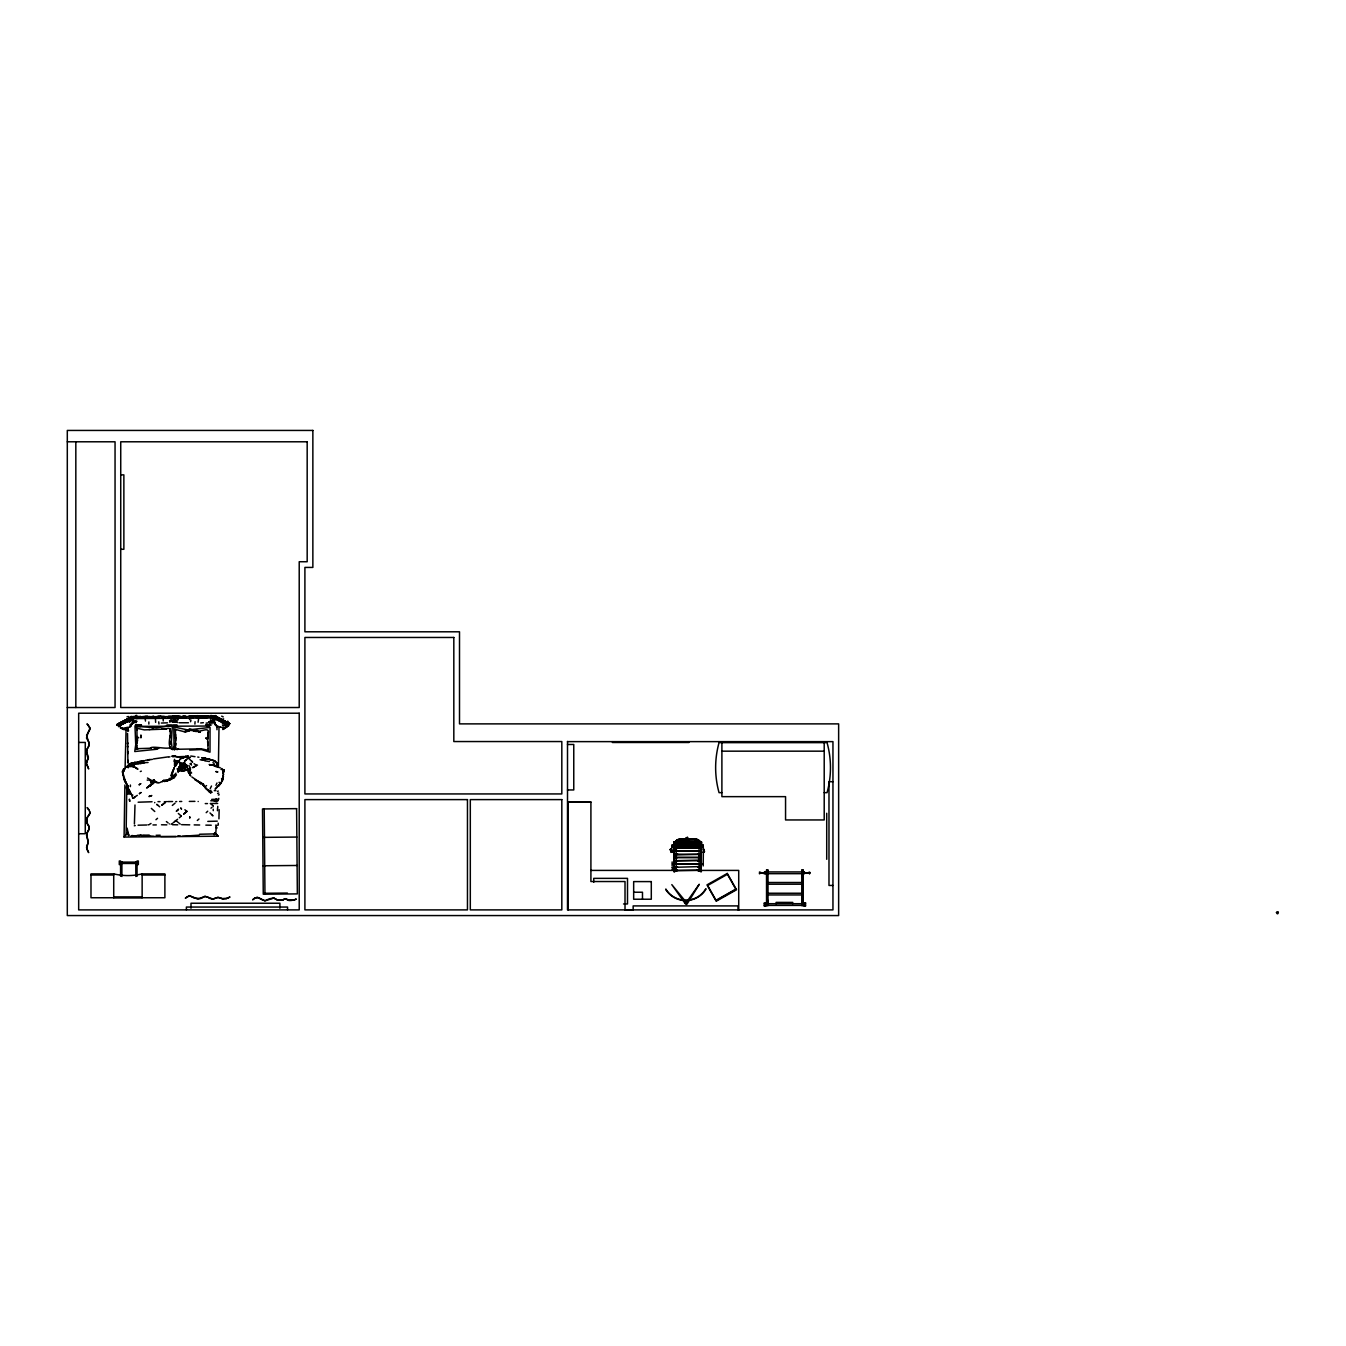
<?xml version="1.0" encoding="UTF-8"?>
<svg xmlns="http://www.w3.org/2000/svg" width="1346" height="1346" viewBox="0 0 1346 1346"><rect width="100%" height="100%" fill="white"/><g stroke="black" fill="none" stroke-linecap="round" stroke-linejoin="round"><path stroke-width="1.5" d="M676.415 863.93C665.16 863.863 682.674 863.846 674.262 863.88L703.369 863.796L697.699 863.88L701.384 864.014L701.064 867.295L697.699 867.177M701.03 843.067L674.195 843.05L674.211 844.026L700.946 844.413L701.148 843.37L700.946 844.464L697.699 844.8L701.131 844.026L701.047 847.744L701.098 843.067L701.115 846.298L698.944 846.718A10.936 10.852 -4.1 0 1 697.699 846.769L677.24 846.718A11.29 11.189 0.4 0 1 675.995 846.634L674.296 846.415L674.228 845.204L701.098 845.288L701.115 847.795L699.348 848.03A11.29 7.723 0.1 0 1 698.12 848.165L677.24 848.115A11.29 7.723 -0.1 0 1 675.995 848.081C673.74 847.963 672.664 841.233 672.058 847.509L703.285 847.526C701.872 838.137 700.627 853.229 701.115 849.376M672.058 845.557L673.976 845.338M674.094 845.843L674.195 847.105L671.839 847.139M674.396 846.449L677.644 846.718A10.936 10.852 4.1 0 1 676.415 846.701L674.245 846.331L674.211 843.101M701.148 866.555L674.245 867.312L676.819 867.312M701.115 865.327L701.064 857.503L674.245 857.486L701.131 857.452L701.064 850.756L701.115 852.186M701.182 846.617L701.232 841.788L701.131 871.653L701.098 843.673L676.92 844.194C673.303 842.226 673.034 847.189 676.415 846.011A10.936 9.977 -1.2 0 0 677.644 846.163L697.699 846.197M175.518 746.121L175.518 743.312M674.11 841.788L674.211 871.787L674.262 870.172L677.644 870.408A10.936 6.175 -0.6 0 1 676.399 870.525L674.296 870.223L674.245 871.485L674.11 842.461M676.079 870.929C673.471 871.804 673.101 865.73 676.012 867.346L674.211 867.346L675.995 867.194M675.995 867.447C673.303 869.079 673.05 862.096 675.995 864.082M674.195 862.651C673.05 858.412 677.206 862.18 676.415 860.733M701.115 862.063L701.064 860.717L674.211 860.834L674.245 857.553L676.819 857.52M674.211 858.226C673.37 849.864 678.182 855.686 676.415 854.289M674.195 852.842C674.245 856.493 673.252 847.156 677.644 850.908L697.699 850.908A10.936 1.211 0.5 0 1 698.843 850.857L701.098 850.79L698.12 850.857M674.228 852.186L674.195 850.655L676.012 850.807L674.245 850.79L674.211 847.526L701.384 847.509M674.195 859.455L674.228 860.7L701.115 860.06M698.524 857.469L701.115 856.779M174.475 760.254L174.475 759.329M674.228 846.499L674.245 843.992L674.279 845.49L701.148 844.581L700.946 846.415M701.148 869.028C701.131 873.251 701.047 864.401 701.115 868.49M701.115 852.842C699.853 855.787 696.05 853.499 701.047 854.323L674.396 854.172M176.158 765.706L176.562 763.99M674.228 865.327L674.279 864.082M701.148 862.651L701.199 863.812M170.252 746.895C170.286 750.26 153.494 745.734 150.55 747.838M674.228 862.063L674.279 860.683M674.228 868.49L674.245 867.312M701.115 846.247C694.149 848.367 705.573 843.521 699.348 846.634A11.29 11.189 -0.4 0 1 698.12 846.735L701.148 846.028L674.245 845.961L675.995 846.112A11.29 11.29 0 0 0 677.24 846.163L676.415 845.978A11.29 10.802 0.2 0 0 677.24 845.995L674.296 845.86L674.211 844.026L677.24 844.682M674.211 854.979L701.131 854.323L697.699 854.205M674.245 848.182L676.415 848.014A10.936 5.081 -0.5 0 0 677.644 848.064L674.262 847.761L701.131 847.627L701.115 848.771M89.105 828.396L88.937 826.915M701.098 847.677L698.12 847.963M166.568 728.943L165.356 729.145C175.821 724.266 166.248 742.05 170.387 747.484M674.211 844.699L674.329 846.348L677.24 846.567M199.561 834.251L216.134 833.847L218.086 836.203L124.084 837.061L126.103 834.655L126.793 786.939M223.688 774.287L223.672 774.505M675.995 844.127A11.29 11.256 0.8 0 0 677.24 844.228L674.396 843.892M698.944 845.389L697.699 845.423A10.936 10.852 4.1 0 0 698.944 845.406L701.115 844.968L698.12 846.011A11.29 10.802 -0.2 0 0 698.944 845.927C699.886 845.877 704.85 845.036 697.699 846.684A10.936 10.919 9.8 0 0 698.944 846.617L701.03 846.281L698.12 846.718M124.084 837.044L124.892 785.004M218.389 767.422L218.994 727.85M701.064 844.918L674.211 844.75L675.995 845.389A11.29 11.138 -0.3 0 0 677.24 845.49C674.733 842.848 670.628 849.259 676.415 846.011A10.936 10.903 -5.8 0 0 677.644 846.146A10.936 10.095 1.3 0 1 676.415 845.961M173.197 722.079L173.23 719.925M173.247 719.302L173.264 718.343M157.65 749.167L134.751 751.539L135.727 744.759L134.987 726.167L156.489 727.799L172.389 725.477L171.363 741.831L172.221 749.318L174.055 747.198L173.802 726.958L188.255 730.02L189.618 728.758L192.158 729.465L210.043 727.429L209.993 752.195L201.362 749.554L189.685 750.075M175.771 738.618L175.788 737.625M124.808 768.667L123.496 770.77L125.094 768.347L126.087 728.741L130.999 726.285M200.638 782.211L200.672 783.624L203.751 784.432M700.997 857.503L699.348 857.503L701.081 857.537M130.377 786.619L130.411 785.038M137.645 740.788L137.41 739.896M207.789 743.682L207.654 741.41L208.226 750.311L201.311 748.813L173.92 749.335M687.436 840.745L686.41 837.649L687.385 837.599M188.238 771.056L188.945 769.525L187.935 769.306M122.637 772.082L125.599 782.228M137.09 742.908L136.905 728.253L144.274 729.885L166.349 729.027M185.479 768.263L185.243 766.783L177.857 771.174M207.873 734.731C211.221 724.384 198.72 734.024 193.639 730.794M137.174 736.498L137.157 738.651M674.632 842.815L675.372 841.536M148.06 787.124L150.634 785.105L146.613 788.033L154.857 781.336M701.115 845.288L701.064 846.112M128.627 730.777L127.702 731.265L128.392 727.513M207.923 734.125L207.991 732.157M218.944 818.822L219.146 809.619M172.574 773.227L172.675 771.409M131.235 719.942L127.382 719.05M134.987 804.992L134.398 824.004M127.113 828.11L128.56 835.008L128.173 832.467M204.962 786.905L203.179 784.92M195.002 730.996L190.324 730.289L185.529 732.056L175.384 729.414L175.552 738.601M217.682 807.735L217.766 806.355M217.446 810.713L217.581 808.088M672.209 852.254C671.688 850.924 671.031 852.472 672.041 851.379M180.902 764.528C181.239 767.254 188.44 767.018 185.058 767.472M227.003 725.477L229.695 723.576M227.289 725.544L229.762 723.61M677.24 870.408L674.228 870.357L674.195 869.028M134.314 825.788L135.223 825.552M86.649 735.774L88.6 741.713M194.901 724.098L195.069 721.692M169.832 742.134L169.899 741.158L170.084 744.355M175.384 744.372L175.687 743.581M222.174 779.368L221.383 782.564L215.781 788.756M127.887 761.314L127.534 733.452M127.651 752.33L127.735 751.371L127.82 753.743L127.685 752.027M126.591 788.958L127.13 789.496M216.975 729.717L216.958 727.597M189.534 719.622L189.702 717.99M128.19 788.15L127.348 785.627M86.514 762.778L87.961 758.942M212.096 792.222L210.346 792.188L210.868 790.27M222.78 776.39L223.806 770.686M174.408 774.387L174.29 776.558M175.401 744.54L175.502 745.465L175.67 739.341M175.417 746.996L174.425 749.823L175.451 747.703M215.73 833.998L216.252 826.478L216.622 828.379M136.383 749.369L137.124 740.014M153.461 782.497L153.713 781.639L153.276 782.884M190.459 775.7L188.305 771.527L189.13 769.576M685.064 903.368C687.486 899.515 687.587 907.17 685.064 903.368L671.805 884.625L686.191 902.224M677.644 844.11L674.11 843.454M128.56 766.85L128.223 767.809M174.442 762.408L174.812 760.17M89.761 813.085L89.694 811.436M172.608 772.402L173.129 769.946M175.687 762.593L175.131 761.012L176.646 760.709M198.754 717.805L198.081 722.264M174.694 774.64L174.29 775.532M207.923 732.931L207.721 741.141M216.975 783.019L215.949 785.374M123.041 775.447L122.503 771.022M187.599 731.147L185.294 731.231M188.76 772.52L189.55 773.984M759.346 873.672L759.968 872.797M764.107 872.797L764.629 871.821L764.377 873.638M764.629 873.672C758.269 872.09 759.245 870.845 759.867 873.672M803.242 876.549C801.106 878.921 802.485 873.806 803.04 876.852M808.71 872.309C809.855 876.078 809.737 869.533 809.686 873.672M127.971 788.218L131.05 794.073L130.209 792.626C132.11 795.772 128.913 789.967 130.141 792.542M185.731 770.232L183.493 770.652L187.481 770.131M675.221 843.841L674.279 843.454L676.466 844.077M126.945 833.174L128.863 835.176M86.565 735.269L88.247 732.561M178.059 719.874L178.362 717.99M223.066 771.09L223.722 769.66M222.881 773.075L224.059 770.164L222.763 770.08M122.873 770.669L123.26 772.099M173.92 747.266L175.653 747.181L175.131 748.46M178.446 768.364C179.27 765.151 185.731 763.653 181.525 763.535M127.584 762.391L128.055 760.271M226.465 723.223L227.104 725.057L226.027 723.879M222.83 778.409L222.275 781.05L222.965 778.846M160.544 782.127L162.748 781.42M151.274 782.968L150.012 779.687M167.947 780.175L170.959 779.233M210.228 788.605L211.49 785.997M186.606 770.063C184.133 770.249 191.603 769.962 188.272 770.03L188.474 770.686M189.466 770.501L190.543 769.088L189.365 771.763M217.345 765.79L217.766 766.564L211.002 764.73L217.968 766.513M176.343 722.062L177.049 719.858M222.948 772.52L223.958 770.703L222.965 770.299M175.788 761.432L174.728 760.793M127.449 794.291L128.072 791.684M218.775 798.329L218.456 799.221M124.488 768.549L124.202 769.727M171.985 775.178L170.875 775.801L172.423 771.51M703.083 852.169C704.9 850.689 704.665 852.388 703.588 848.922M172.036 776.07L172.389 774.774M86.565 845.944C90.821 840.88 84.142 835.698 88.314 830.802M222.999 776.692L223.217 775.7M187.515 765.336L186.673 767.321M766.53 870.576L768.011 870.576L768.011 905.606L766.547 905.606L766.53 870.576L768.011 870.576M801.779 870.576L803.259 870.576L803.242 905.606L801.779 905.606L801.779 870.576L803.259 870.576M87.153 749.47L86.615 750.513M223.066 777.887L223.47 776.087M208.394 791.011L209.74 792.272L210.498 791.111M228.383 725.225L228.416 724.283L227.491 725.46M88.079 841.57L86.514 835.176M215.242 833.056L214.048 834.756L214.721 832.636L215.73 834.301M174.694 766.698L175.081 765.538M123.024 769.508L123.899 769.088M697.699 845.978L701.131 845.439L699.348 846.028A11.29 11.29 0 0 1 698.12 846.163L697.699 846.096A10.936 10.095 -1.3 0 0 698.927 845.961M86.716 834.671L87.053 833.595M132.968 798.245L133.877 798.077M697.699 846.146A10.936 10.903 5.8 0 0 698.944 846.079L700.946 845.742L697.699 846.096A10.936 9.977 1.2 0 0 698.944 846.112L701.115 845.978M701.131 850.857L674.195 850.857L677.24 850.857A11.29 1.481 -0.1 0 1 675.928 850.958L674.396 850.857M687.15 840.728C690.296 839.685 684.946 838.945 688.243 840.543M169.646 731.551L169.966 730.34M180.448 764.41L181.929 766.009L179.624 766.429M189.971 767.136L189.685 768.145L189.046 765.538M179.842 766.917L178.665 767.977L178.951 766.917M765.487 872.04L765.605 873.672L803.427 873.672L803.68 872.797L803.427 871.922L765.605 871.922L765.605 873.672M803.427 871.922L803.427 873.672M136.484 748.813L136.956 747.198M673.942 869.095L673.942 867.8M674.514 867.968C666.943 865.528 680.134 871.384 672.277 867.733M128.106 834.234L128.005 832.686M178.345 772.032L178.059 772.453M185.277 767.994L186.337 766.48M173.281 770.568L174.324 767.59M87.911 758.421L86.851 753.609M88.129 842.091L86.8 848.03M126.457 788.033L126.524 786.501L126.642 787.477M122.2 721.708L116.833 724.602M175.384 738.13L175.367 737.86M215.242 717.569L215.562 716.61L217.228 717.048L215.31 715.517M222.914 727.395L222.763 727.984M151.223 748.208L136.653 748.696M174.862 765.605L174.391 765.487M222.696 771.157L223.958 770.047M174.257 776.036L171.363 777.618M674.396 847.761L677.644 848.03M175.064 765.874L175.3 763.67M87.053 749.924C84.832 753.289 90.754 756.587 87.322 759.851M176.494 764.747L177.302 762.526M190.594 721.725L190.913 719.959M172.995 771.022L174.29 767.439M686.443 837.952L687.251 837.481L687.671 840.459M86.935 749.47L88.55 746.66M86.935 833.14L88.853 829.859M174.492 775.363L171.464 777.988M120.265 725.763L119.138 726.588M164.363 781.488L163.203 781.151C163.236 779.452 164.027 783.322 169.747 779.704M222.982 778.005L221.686 780.613M176.932 762.829L177.689 761.769M175.434 774.354L175.939 773.142M88.819 829.388L89.172 826.915L86.901 823.23M89.24 828.917L88.331 830.331M223.217 719.74L223.604 718.798M87.423 760.322L86.447 763.317L88.668 768.953L86.497 763.889M141.566 763.418L139.833 763.519L144.594 762.745M180.347 765.924L182.501 763.939M170.151 729.196L170.252 728.472M88.617 746.189L89.088 743.715M175.131 762.677L175.754 761.466M153.141 781.79L152.132 783.658M89.846 813.64L87.187 817.527M174.795 748.628L175.619 747.636L174.391 749.285M768.011 900.407L767.91 903.486M801.88 903.486L801.93 896.369L803.091 896.369M153.68 782.228L155.413 781.908M173.836 777.887L175.064 776.036M174.307 777.113L174.879 775.919M674.211 842.579L701.148 842.192M154.824 781.622L154.184 782.396M187.06 767.758L187.75 768.818M178.564 771.039L179.54 770.518L178.782 771.022M180.448 767.27L180.886 766.396M186.404 767.203L186.051 765.622M703.504 852.388L704.025 850.42M88.028 732.561L88.819 731.635M87.103 817.998L86.716 821.733M88.516 815.726L86.649 818.452L86.901 822.776M222.326 723.896L222.83 722.937M186.051 766.379L183.965 765.083M804.151 871.956L804.403 873.773L804.403 871.821L803.899 872.78L809.215 872.797M803.966 873.302L809.283 873.234M809.417 873.638L809.619 872.309M132.194 721.725L133.17 719.908M182.282 764.04L183.796 762.61M134.146 722.836L134.869 721.523M180.97 763.232L181.861 762.896M186.219 767.001L184.402 767.927L186.825 766.749M221.114 769.525L221.72 768.431M132.362 722.482L133.591 720.295M116.9 725.107L119.121 723.223L119.525 724.771M687.907 839.483L687.436 839.483M154.033 782.262L152.838 783.776M87.137 748.948L89.24 745.247L88.853 742.723M117.624 725.444L117.388 724.552M227.945 725.41L227.642 725.629M136.434 749.066L136.956 748.208M190.308 769.289L189.685 770.164M701.131 871.098L700.627 842.041A6.78 6.713 0 0 0 694.687 838.945L680.655 839.029A6.78 6.713 0 0 0 674.851 842.091L675.002 842.074M188.692 769.895L188.524 770.349M188.709 773.311L189.988 773.26M124.37 769.407C122.688 768.213 125.363 769.424 123.546 770.434L123.731 769.862M128.392 765.285L130.007 763.636L138.032 761.769M172.826 749.672L171.817 749.184M687.301 903.637L699.247 884.272L686.477 902.257M87.944 733.015L86.497 738.062L88.853 742.184M181.222 766.446L182.063 765.504M151.997 783.473L152.586 782.564M184.267 770.619L178.109 770.989M217.194 727.092L211.928 720.447M139.833 763.519L131.521 764.057L127.214 766.194M792.777 903.671L792.727 902.409L776.104 902.392L776.104 903.704M129.939 726.89L133.54 722.163M123.226 770.703L123.092 771.679M190.88 771.931L189.752 773.563L191.637 772.957M88.281 732.056L89.997 729.414L89.391 727.227M150.702 784.23L149.776 786.114L150.903 785.441M154.622 802.721L154.79 802.485M181.676 765.117L180.145 765.033M221.417 782.699L218.574 786.266M88.584 815.306L89.997 813.085L89.391 810.898M150.062 716.509L148.851 716.695M163.32 781.017L163.69 780.041M127.046 787.511L126.457 788.823M209.253 790.876L210.413 791.482M122.553 723.172L121.998 723.879L123.075 723.122M132.177 723.997L133.119 722.785M175.131 761.012L176.864 760.911M152.569 784.129L152.889 782.985M132.211 766.278L136.669 768.095M183.477 770.854L181.946 769.828M176.444 774.859L175.014 776.608M218.641 799.188L217.497 799.894M803.057 902.14L801.98 902.14M201.95 783.237L204.676 786.72L203.818 786.266M155.026 781.69L153.208 781.37M88.903 731.215L89.829 728.321M130.764 724.754L132.446 722.802M184.806 761.23L186.101 760.103M126.103 834.655L127.92 832.619M228.669 725.696L222.83 729.549M698.12 844.682L701.131 843.471M698.524 844.665L701.098 844.228L699.348 844.127A11.29 11.256 -0.8 0 1 698.12 844.228L699.348 844.093M698.524 844.11L701.081 843.757M154.016 782.665L152.973 783.355M179.304 770.265L178.261 770.888M151.661 784.365L150.079 785.862M190.223 730.205L189.298 730.928M185.782 764.764L186.404 765.773M227.44 898.27L229.981 896.991L227.743 897.967M169.024 778.56L170.538 778.425M184.924 767.153L185.546 765.403M157.835 716.745L161.032 716.139L159.08 716.409M183.056 767.388L183.998 766.463M152.67 716.795L153.915 716.459M210.498 721.086L212.146 723.727M212.937 718.73L214.048 717.67M183.393 766.295L178.614 770.265M206.19 812.681L207.721 811.201M211.019 808.172L211.877 807.364M674.211 844.06L676.819 844.665M126.793 767.018L127.702 766.547M252.661 899.885L253.872 898.657M155.968 819.697L157.532 818.318M174.492 777.248L172.204 778.678M136.804 715.382L135.828 715.483M138.773 763.3L137.746 763.586L138.958 763.317M174.728 821.598L177.605 819.243M699.281 870.929L701.131 870.071L696.925 870.155M128.375 764.797L131.151 763.333M197.307 820.488L198.972 819.007M185.327 898.135L186.101 897.496M172.12 720.648L169.764 721.422M179.304 817.796L181.34 816.08M127.365 766.194L126.07 767.27L130.764 764.377M172.322 805.43L175.081 803.125M137.309 795.368L132.665 798.329M222.931 770.753L224.059 770.164M228.164 724.602L229.106 723.98M184.469 761.012L187.144 758.925M175.771 762.139L176.663 761.415M182.484 767.893L183.763 766.597L181.273 768.667M676.617 870.492L674.245 870.004L676.819 870.408M670.072 849.477L671.284 852.371M686.09 837.851L687.47 840.577M688.546 840.274L687.587 837.296M156.674 782.665L153.982 781.69L155.009 782.194M179.893 759.548L182.652 757.63M180.65 769.794L182.265 768.499M173.079 822.827L175.922 820.555L177.975 822.305M129.771 725.124L130.932 724.215M182.77 766.833L182.164 765.672L183.813 766.227M700.576 871.619L701.098 870.408M185.681 898.034L189.349 895.612L194.06 897.933M253.014 899.565L254.276 898.405M134.078 797.707L134.97 797.017M182.703 764.242L185.176 763.148L180.953 764.865M179.102 770.198L180.095 769.458M174.257 777.281L171.682 778.863M130.377 717.115L128.375 718.293M136.787 749.234L138.251 748.679M270.058 898.59L264.691 900.811L260.922 898.943M153.781 781.319L155.648 782.043M227.07 726.352L225.876 726.352M126.877 720.127L127.904 719.42L127.062 719.588M229.342 723.812L229.173 722.92M671.738 851.109L670.813 851.244M127.567 720.934L128.661 720.177M255.168 897.849L254.276 898.64M254.747 898.371L257.254 897.126L259.997 898.606M131.302 716.291L129.805 717.67L130.983 717.368L130.713 718.36M205.568 786.283L206.561 785.593M185.815 757.142L187.632 756.132M129.132 722.23L130.411 721.338M188.726 730.003L187.683 730.491M223.402 729.128L228.719 725.595M182.063 769.289L182.938 768.701L181.895 769.138M129.031 766.497L131.336 765.992M174.845 765.403L175.72 765.487M214.132 718.276L215.158 720.127M126.171 721.675L123.647 722.735L124.892 722.348M128.61 764.41L129.452 763.872M200.991 898.438L205.231 896.335L207.688 897.328M186.556 897.361L189.349 895.83L192.242 896.773M178.227 771.292L179.136 770.72M674.699 843.067L674.767 841.973M137.309 717.166L140.354 716.324M156.557 782.363L155.127 781.454L156.977 782.009M214.367 716.055L212.718 715.685L216.47 716.543M184.638 757.31L186.034 756.452M164.801 780.091L167.207 779.872M121.695 724.35L118.936 726.773M282.929 899.952L284.292 898.993M208.765 722.011L211.086 720.783M193.117 767.607L194.127 767.001M129.99 720.06L118.448 726.184L127.836 721.153M171.851 718.007L167.527 717.94L169.478 717.569M184.066 757.041L188.39 755.846M171.093 824.173L172.12 823.584M255.572 897.799L259.206 897.984M205.164 717.687L195.675 717.317L196.449 716.88M149.642 824.24L151.004 823.466M170.067 779.401L168.536 780.259L170.892 779.519M716.022 900.306L735.825 889.134M118.246 723.896L117.321 724.4L121.409 722.247M174.257 749.503L175.367 748.898M172.658 756.368L177.066 756.603M172.254 777.954L173.684 777.164M130.411 719.723L132.48 718.579L212.87 717.973M130.158 719.807L126.474 721.793M129.468 718.041L122.957 721.506M130.747 717.334L133.288 716.61L126.373 719.639M220.996 782.783L215.024 789.025M125.649 719.959L127.668 718.848M130.125 717.569L126.07 719.774M120.955 724.754L123.193 723.542M118.751 723.727L119.794 723.155M216.454 897.715L213.072 899.111M216.016 898.169L217.968 897.126L219.97 897.917M283.35 899.7L285.285 898.657L288.683 899.986M116.799 724.686L118.953 723.542M119.912 723.105L126.675 719.521M119.323 725.696L133.776 718.697M123.479 721.069L124.522 720.514M120.719 722.247L122.015 721.994M129.536 717.855L131.05 717.065M210.481 719.218L212.247 718.293M179.775 770.4L178.698 770.905L182.265 767.388L179.287 769.996M118.532 726.049L120.282 725.258M123.731 769.66L124.202 770.871M216.975 897.698L219.448 897.748M144.241 718.226L146.394 717.637L141.364 718.259L147.084 718.057L145.233 718.31L145.469 721.069M138.554 835.496L140.96 835.193M122.553 721.607L124.387 720.682M174.189 755.947L172.86 756.839M229.695 723.727L223.47 720.362M195.321 765.521L196.381 765.874L192.394 767.557M211.574 764.898L213.24 765.033L211.793 764.814M179.472 760.339L178.008 761.028M200.588 898.539L194.463 897.967M215.596 898.186L212.533 899.145M282.929 899.717L277.831 900.037M131.084 763.569L135.172 762.391L134.247 762.694M217.429 791.431L218.304 791.027M187.245 769.962L188.625 769.222M700.122 871.417L701.047 870.963M207.368 738.298L207.873 735.555M154.167 780.007L153.293 780.293M172.305 778.24L173.971 777.601M226.885 898.27L222.326 898.59M226.347 898.741L227.44 898.034M164.279 716.392L161.655 716.375M133.119 766.749L132.396 766.093L134.045 766.597M124.741 720.245L122.89 721.237L124.842 721.893M181.828 765.201L182.433 766.547M119.676 725.124L118.734 725.544L119.558 725.864M270.546 898.556L273.087 898.085M169.445 718.007L170.706 717.452M169.714 722.011L171.396 721.288M182.147 764.225L184.772 763.3M293.68 900.037L289.171 899.969M154.302 780.057L152.805 780.377M294.202 900.02C301.201 896.537 289.154 903.536 286.261 898.876M204.878 760.81L209.387 761.516M215.276 834.436L213.846 834.217M138.402 763.317L134.062 763.922M158.222 782.699L157.381 782.834M179.405 770.434L181.996 768.028L178.85 770.467M170.336 726.251L136.636 726.352M210.599 792.104L211.541 792.071M133.069 766.412L130.074 766.614M157.314 718.108L159.232 717.956L155.429 718.158L155.631 722.331M167.627 780.344L164.633 781.437L168.788 780.057M199.124 716.055L196.886 715.685L213.274 716.324L210.935 715.382M162.227 781.555L163.017 781.202M140.321 771.527L141.33 771.14M688.109 838.76L686.797 839.854M671.25 849.107L670.426 849.578L671.368 849.444M671.334 852.085L672.31 852.035L671.217 848.99M703.47 852.203L704.547 851.698M699.684 871.182L701.047 870.694M124.32 728.354L127.416 727.261M180.919 765.033L183.409 764.528M701.03 860.733L697.699 860.767L701.081 860.801M132.177 718.394L136.148 717.755M217.598 793.467L218.792 793.046M131.033 716.829L136.165 716.308L133.355 716.93M189.87 717.704L192.461 717.25M218.372 795.032L219.213 794.746M673.925 868.978L672.024 869.213M125.313 729.717L126.877 729.212M282.424 899.969L278.858 900.339M213.005 765.151L215.41 765.453M151.391 716.795L153.276 716.207M194.733 730.811L196.735 730.609M200.689 722.937L203.381 722.684M211.305 765.134L209.168 764.511M129.687 719.874L132.48 719.151M204.743 896.352L197.879 899.263L192.663 896.857M132.749 763.905L130.596 764.292M184.856 756.452L185.698 756.2M187.531 756.536L187.262 757.192M156.59 716.695L158.441 716.156M215.663 717.721L214.401 717.553M225.876 898.724L223.806 898.909M228.433 722.28L227.726 721.086M187.481 758.589L188.844 758.404L192.175 761.87M206.897 725.915L209.606 725.864L209.707 723.105L209.774 725.528L208.596 726.032L171.48 726.217M154.84 782.346L154.184 781.622L155.127 781.841M136.266 718.31L138.184 718.293L134.97 718.158M185.412 770.282L183.645 770.4M674.279 850.706L674.195 849.376M214.351 717.115L210.312 717.485M131.858 765.857L132.951 765.588M171.632 756.233L173.398 755.947M218.389 719.168L216.605 718.915L219.297 718.141L217.379 717.704M166.13 780.865L167.661 780.663M701.115 870.105L698.439 870.643M197.879 731.231L197.576 731.433M178.564 761.903L179.338 762.946M126.995 716.812L128.408 716.493M124.589 728.388L127.937 727.631M148.868 729.448L149.978 729.515M217.261 821.161L207.806 821.397M184.116 731.534L187.044 731.164M175.3 747.366L173.802 747.232M215.983 801.728L216.824 801.543M147.942 759.884L149.978 759.464M145.418 760.339L149.036 759.699M163.051 718.057L164.969 717.973L161.772 717.94M701.468 842.781L673.808 842.495L701.552 842.478M185.866 766.833L184.385 766.412M284.763 898.977L285.773 898.993M144.106 760.625L138.487 761.752M168.721 757.058L169.916 756.839M120.568 863.459L137.174 863.459M120.568 862.113L137.174 862.113M701.047 843.757L698.894 844.127L698.944 843.134M167.577 780.444L169.058 780.192M138.705 717.839L139.967 717.637M139.58 835.412L141.195 835.176M174.66 764.444L175.468 764.78L175.636 763.232M699.331 844.615L700.946 844.379M698.12 867.413C707.172 867.295 694.115 867.362 698.944 867.228M144.207 760.911L141.448 761.281M699.348 845.961L698.12 846.079L700.946 845.742M138.453 716.459L134.684 716.795M153.41 758.959L167.93 756.906M673.168 869.264L674.514 868.927M216.857 798.817L215.562 799.002L216.639 799.507M168.469 716.223L180.078 716.106M214.317 801.207L216.454 800.887M184.352 756.688L186.943 757.192L178.513 756.755L183.83 756.519M185.26 731.433L186.438 731.265M187.346 756.873L190.425 757.495M195.557 730.609L197.694 730.457M149.591 759.716L152.283 759.396M206.106 723.122L207.974 722.903M201.564 783.204L197.172 781.117M165.608 801.678L166.668 801.627M699.348 846.634L698.12 846.567M217.682 803.427L210.262 803.545M216.538 799.844L214.25 799.894M188.457 722.752L179.186 722.752M137.09 835.378L138.251 835.243M151.576 718.041L153.478 718.074L149.019 718.057M171.312 748.628L170.202 748.494M139.664 761.449L140.522 761.365M211.036 792.777L208.697 791.229M210.784 800.769L213.896 800.752M191.098 717.99L193.05 717.805L191.132 717.687M167.51 722.802L161.352 723.038M700.946 847.778L698.944 847.93A10.936 5.081 0.5 0 1 697.699 848.064M198.972 835.159L182.248 836.287M676.617 870.626L701.115 870.172L698.877 870.492A10.936 6.175 0.6 0 1 697.699 870.559L699.348 870.374M173.903 718.209L170.706 718.663L171.346 720.463M173.903 717.973L175.804 717.805M152.098 728.943L153.158 728.977M145.284 762.543L148.06 762.509M165.911 781.185L165.524 781.303M674.279 857.419L674.195 856.174M674.279 867.211L674.195 865.932M206.527 717.149L205.299 717.25L207.082 717.67M176.696 801.577L175.737 801.644M130.932 835.916L136.249 835.731M205.534 716.274L208.092 716.257M142.726 762.896L141.179 762.98M143.568 762.694L144.964 762.593M699.348 870.408L701.115 870.239L698.944 870.441M135.795 763.67L131.521 764.057M181.424 771.107L182.888 771.006M125.077 721.288L126.087 721.22M195.675 717.317L197.61 717.199M138.133 802.216L152.064 801.745M214.519 799.339L211.675 799.389M214.637 800.735L218.338 800.651M701.047 857.587L701.115 858.832M121.09 727.883L123.058 727.765M703.436 847.088L700.997 847.139M672.058 847.509L672.142 844.834M178.362 717.805L179.641 717.738M265.212 900.777L273.591 898.169M207.856 716.812L209.219 716.762M212.533 898.926L208.159 897.345M177.453 726.251L171.497 726.066M184.032 765.403L185.058 765.369M159.77 782.733L158.222 782.649M698.927 846.617L676.415 846.651L674.346 846.23L674.396 845.17M133.288 716.695L131.891 716.745L215.898 716.459M128.106 729.515L123.344 729.532M121.678 728.371L120.467 728.27M173.567 756.216L175.67 756.435L174.677 756.301M218.304 825.115L218.187 823.146M214.283 790.657L215.848 790.607M698.524 844.716L697.699 844.733A10.936 10.751 2.6 0 0 698.944 844.733M698.12 845.423L701.047 844.968L698.12 845.473A11.29 11.138 0.3 0 0 699.348 845.389M205.13 760.44L202.27 760.086M146.714 824.997L138.049 825.199M179.59 801.509L181.744 801.459M205.618 724.72L209.69 724.619M156.052 835.311L160.191 835.21M129.115 794.342L127.786 792.373M148.06 824.795L149.053 824.778M175.922 836.556L160.813 836.522M189.298 801.408L194.918 801.358M133.624 835.799L131.723 835.614L134.213 835.799M212.87 717.855L228.298 725.376M216.874 719.487L215.108 719.067M188.137 772.167L189.096 772.15M146.243 716.711L147.522 716.695M208.882 721.725L212.971 721.675M167.695 801.577L172.557 801.526M205.265 803.596L207.486 803.579M152.973 824.947L156.304 824.913M676.415 867.194L677.644 867.177M675.995 854.138L677.644 854.121M137.258 725.09L141.263 725.057M137.242 725.73L141.246 725.696M167.257 725.46L171.245 725.427M173.247 725.41L177.251 725.376M207.267 725.107L211.255 725.073M166.854 824.862L161.486 824.778M262.756 837.363L296.86 837.061M263.008 865.781L297.113 865.478M264.943 893.273L287.421 893.071M145.536 716.139L147.774 716.122M172.658 716.291L175.889 716.375M172.221 722.146L176.292 722.129M697.699 850.908L698.944 850.807M703.184 847.122L703.201 846.18M157.987 801.644L160.023 801.644M67.3 441.791L115.049 441.791L115.049 707.525L67.3 707.525M120.736 474.869L123.866 474.869L123.866 549.286L120.736 549.286M567.507 741.629L832.955 741.629L832.955 909.896L567.507 909.896L567.507 741.444M78.674 742.437L85.269 742.437L85.269 833.729L78.674 833.729M567.507 744.473L573.766 744.473L573.766 789.951L567.507 789.951M721.893 751.169L824.206 751.169M832.955 781.706L828.985 781.706L828.985 885.449L832.955 885.449M721.893 792.659L719.05 792.659A93.412 93.412 0 0 1 719.05 742.639L827.05 742.639A93.412 93.412 0 0 1 827.05 792.659L824.206 792.659M568.197 802.199L590.928 802.199M87.204 807.583L87.86 808.323M189.736 824.846L181.609 824.661M694.687 839.382L680.655 839.382A6.326 6.259 0 0 0 675.658 841.755M680.655 839.938L694.687 839.702A6.04 5.973 0 0 1 699.466 841.957M673.892 843.454L701.468 843.454L701.552 841.873L673.892 841.788L673.808 843.37M672.26 845.103L673.976 845.103M701.384 845.103L703.083 845.103M701.384 845.338L703.083 845.338M672.26 845.776L673.976 845.574M701.384 845.776L703.083 845.574M120.618 861.777L121.897 861.777L121.897 876.498M137.056 861.777L135.778 861.777L135.845 876.498M121.897 862.82L135.845 862.82M697.699 864.098L676.415 864.082M120.568 864.569L119.289 864.569L119.289 860.986L120.568 860.986L120.618 876.296M137.056 864.569L138.335 864.569L138.335 860.986L137.056 860.986L137.056 876.296M766.497 869.836L768.044 869.836M801.745 869.836L803.293 869.836M590.928 870.408L738.718 870.408L738.718 910.199M673.808 871.283L674.767 871.619M759.75 873.234L765.066 873.302M113.72 873.874L90.99 873.874L90.99 897.748L164.885 897.748L164.885 873.874L142.138 873.874A60.065 60.065 0 0 1 113.72 873.874L113.72 897.748M90.99 875.018L113.72 875.018M142.138 875.018L164.885 875.018M801.745 875.573L803.293 875.573M768.6 882.505L803.209 882.505M768.6 884.204L803.209 884.204M633.663 892.23L642.479 892.23L642.479 899.229M768.6 893.239L803.209 893.239M768.6 894.939L803.209 894.939M113.72 897.176L142.138 897.176M801.93 897.361L803.091 897.361M113.72 897.462L142.138 897.462M801.93 898.354L803.091 898.354M801.863 902.005L803.158 902.005M801.93 903.149L803.091 903.149M766.547 903.503L768.011 903.503M801.779 903.503L803.057 903.469M764.309 903.704L805.48 903.704M623.535 903.957L627.505 903.957L627.505 878.366L593.737 878.366L593.737 882.303M764.309 905.404L805.48 905.404M625.032 910.199L633.293 910.199M135.273 725.225L141.532 725.225M166.568 725.242L176.999 725.258M199.662 824.997L194.177 824.896M211.255 825.216L205.854 825.132M675.995 845.372L674.245 844.935L677.644 845.423A10.936 10.852 -4.1 0 1 676.415 845.406M677.644 845.978L674.211 845.507L677.644 846.684A10.936 10.919 -9.8 0 1 676.415 846.617M701.098 871.468L701.232 870.626L701.417 871.569M177.739 824.829L172.456 824.711M697.699 863.947L699.348 863.947M677.24 846.028L674.262 845.725L676.415 846.129M699.348 867.194L701.098 867.312M211.272 717.906L214.149 717.923M674.413 850.807L676.012 850.823M697.699 854.121L699.348 854.138M173.886 761.028L179.405 761.096M677.24 848.03L675.995 847.913M205.231 896.554L206.746 896.84M142.087 835.429L149.557 835.412L141.566 835.597M177.201 716.409L178.429 716.425L176.528 716.005M122.368 728.859L124.555 728.893M221.367 768.919L222.645 769.306M676.012 844.043L676.92 844.161M197.004 748.696L198.283 748.78M217.127 825.334L215.579 825.182M199.696 748.864L200.672 748.881M674.396 857.587L675.995 857.621A11.29 1.497 -0.1 0 0 677.223 857.705M142.356 716.863L141.128 716.829L144.897 716.409M220.172 782.598L218.994 782.379M676.819 844.716L677.644 844.733A10.936 10.751 -2.6 0 1 676.399 844.733M202.691 717.267L200.117 717.216L202.943 717.704M182.989 715.937L185.563 716.038M676.819 845.355C674.363 843.706 672.798 846.836 675.995 846.567L674.312 846.264L676.012 846.533M200.251 748.797L201.177 748.847M674.396 867.312L675.995 867.396M195.523 730.777L196.449 730.811M140.034 761.685L140.691 761.903M207.839 758.875L201.597 757.748L209.034 759.279M264.691 900.575L261.797 899.498M182.215 717.738L186.034 717.721L184.823 717.435M164.549 801.661L165.171 802.553L161.739 805.261L165.171 802.553L164.363 801.896M154.235 836.27L143.13 835.58M178.278 757.007L179.472 757.091M222.292 769.946L223.268 770.282M180.515 836.152L177.941 835.816M206.914 715.904L204.962 715.752L206.762 716.173M214.855 718.545L214.418 718.73M168.149 726.234L170.101 726.285M209.639 765.033L210.43 764.663M674.296 870.374L676.449 870.61M205.652 758.471L204.592 758.353L206.14 758.639M174.257 763.99L175.148 764.091M208.546 759.161L213.694 760.305L217.295 763.636M200.1 759.733L201.294 759.884M194.632 715.836L196.55 716.072M676.012 844.615L674.312 844.295M222.713 721.557L219.331 719.706M191.166 730.121L192.798 730.323M208.445 758.993L215.259 761.365L214.098 760.709M202.825 716.543L204.121 716.711M195.002 756.671L190.779 756.015M215.915 771.645L217.884 771.931L215.999 771.494M150.012 780.411L150.87 780.545M175.771 719.824L174.559 719.639L176.494 721.321M197.744 757.058L198.939 757.243M204.491 760.254L202.169 759.834M674.413 845.036L676.012 845.288L674.413 845.776M191.384 716.122L189.13 715.752L190.055 716.459M147.168 780.057L148.245 780.243M223.857 722.062L226.33 722.365M153.982 717.267L155.345 717.502M181.458 757.865L179.523 757.327M134.802 767.069L138.032 769.088M133.776 717.704L136.922 718.495M177.891 756.755L176.477 756.654M186 764.511L182.837 764.006M183.006 757.361L183.948 757.546M220.66 727.16L222.645 727.547M174.341 755.998L175.451 756.216M213.391 765.033L214.502 765.251M215.865 827.353L216.756 827.908M223.318 899.094L220.408 897.917M183.695 758.067L181.71 757.091M209.993 759.565L212.651 760.271M222.527 725.427L224.395 725.831M278.286 900.356L274.062 898.135M210.498 898.505L212.029 898.943M212.718 715.685L214.637 716.106M218.002 726.487L220.29 727.025M189.937 763.771L190.93 764.023M161.688 717.182L163.068 717.553M223.587 724.939L225.405 725.444M197.408 780.478L198.922 782.379L197.744 780.882M195.91 764.696L197.509 765.151M673.488 867.665L674.481 868.086M194.093 763.737L194.968 764.242M214.536 766.11L217.026 767.001M134.129 765.672L132.85 765.268L134.23 766.093M182.82 757.024L183.763 757.327M174.425 719.975L175.754 720.43M194.783 778.947L191.822 776.928M675.658 871.182L673.892 870.626L673.808 871.569M177.1 756.755L182.703 758.37M273.591 897.95L277.293 900.053M130.024 792.491L128.997 791.801M226.481 721.893L227.962 722.516M221.838 898.674L219.97 897.698M137.629 739.038L137.326 738.096M169.344 823.954L169.377 823.887M177.672 722.55L174.458 720.918M151.947 780.529L152.805 780.899M136.4 726.285L140.506 726.604M194.985 779.889L196.886 780.764M215.192 718.428L216.689 719.151M209.774 764.562L210.699 765.151M180.364 763.687L181.289 764.124M221.669 716.156L223.234 716.896M674.296 870.963L675.221 871.417M227.087 724.602L224.092 723.038L227.373 724.737M214.771 761.247L216.773 762.677M217.228 717.132L222.544 719.891L221.232 719.336M214.855 718.226L216.353 718.983M217.429 717.317L222.914 719.891L221.989 719.403M225.472 723.879L228.08 725.208L226.01 724.182M218.809 718.057L224.143 720.783M135.963 720.884L137.006 721.406M138.722 737.726L137.41 736.985M217.093 717.132L218.136 717.654M210.615 792.626L209.74 792.272L210.75 792.727M131.336 794.359L132.85 795.133M223.924 722.937L217.127 719.454M225.051 721.321L226.431 722.028M260.417 898.674L261.376 899.465M218.624 717.872L220.391 718.781M221.114 719.302L222.376 719.959M224.698 721.002L225.556 721.439M219.953 718.697L214.788 715.971L217.985 717.536M226.027 721.675L228.517 723.105M174.021 721.338L175.115 721.893M228.332 725.292L216.067 718.983M218.17 717.738L219.499 718.428M219.213 720.48L220.121 720.951M217.985 719.992L224.042 723.155M208.075 790.001L206.359 788.79M207.907 749.772L207.957 749.133M151.375 780.495L152.401 781.084M155.177 781.286L156.119 782.043M135.996 721.456L134.852 720.817L135.727 721.877M219.162 767.59L220.222 767.657M187.75 769.71L189.046 770.467M215.192 724.754L217.968 726.386M209.976 898.522L207.217 896.823M147.505 778.022L149.793 779.384M128.425 721.086L129.3 721.607M136.148 726.167L135.795 724.434L135.778 726.117M700.576 841.973L700.711 842.815M209.387 790.607L208.159 789.698M212.954 762.66L214.199 763.468M136.905 728.253L136.35 727.782M130.646 793.921L129.25 792.861M210.683 803.562L211.221 804.067M130.411 793.517L127.348 789.58M216.1 762.358L217.16 763.889M124 769.491L124.118 770.4M179.741 763.737L181.273 764.999M260.417 898.909L259.576 898.068M135.458 721.944L136.316 722.6M211.827 804.656L212.483 805.379M178.883 823.029L180.213 824.055M175.047 729.162L175.905 729.953M166.382 821.565L168.082 822.911M208.007 790.556L205.265 788.15M195.456 779.368L196.432 780.175M181.34 764.595L182.198 765.958M135.811 768.044L137.275 768.936M159.686 806.792L156.691 804.319L157.886 805.329M178.328 813.472L181.054 815.827M185.967 810.662L186.673 811.285L184.89 809.72M154.773 811.503L151.341 808.391M177.066 768.818L178.126 770.148M205.568 787.561L206.561 788.47M209.993 812.95L212.954 815.861L212.298 815.222M152.266 781.942L150.416 779.721M87.406 850.083L88.668 852.624L86.918 848.99M121.308 727.53L122.099 728.809M87.86 724.653L86.968 723.912L89.341 726.806M87.305 807.97L88.786 809.602M189.921 774.825L190.661 775.666M126.12 783.355L127.214 785.071L123.378 776.777M208.714 790.825L209.757 792.02M128.745 835.614L126.911 833.006M217.143 835.109L218.086 836.203M152.216 781.824L151.206 782.43M87.944 725.073L89.93 727.765M87.944 808.744L89.055 810.056M216.319 827.639L216.521 827.067M700.357 842.074L699.836 841.637A6.511 6.444 0 0 0 694.687 839.181A6.78 6.713 0 0 1 700.071 841.738M127.904 785.475L128.543 786.384M178.227 768.415L179.035 769.576M192.007 761.23L192.646 762.173M129.132 790.018L128.122 788.52L129.839 791.246M215.949 725.006L212.618 719.807M124.858 781.403L125.582 782.48M190.829 763.249L191.435 765.134M172.641 775.195L173.281 776.171M127.937 786.687L123.765 778.139M128.055 787.36L127.853 787.73M213.526 719.925L215.04 722.499M128.425 791.7L127.298 789.765M123.95 778.543L124.842 780.125M129.065 790.169L130.057 792.087M213.223 720.211L214.603 722.953M187.616 769.104L187.481 768.852M185.647 765.066L185.698 766.093M87.389 849.528L86.716 848.518M131.757 795.654L132.615 797.572M88.634 742.184L89.172 743.244M89.088 826.394L86.565 822.255M182.45 765.218L183.09 766.799M223.268 771.342L223.621 772.268M221.568 778.476L221.871 779.788M124.152 779.721L124.875 781.656M703.268 849.107L704.328 852.035M671.654 849.04L672.361 851.48M670.392 849.292L671.452 852.203M180.095 762.391L180.414 763.434M182.82 765.083L183.191 766.278M86.952 848.518L86.497 847.559M136.686 728.758L137.056 730.07M169.596 720.564L169.865 721.557M130.007 763.636L130.562 766.194M203.01 784.668L203.33 785.627M203.111 785.189L203.448 784.196M122.688 773.26L122.436 771.578M86.901 753.087L86.716 751.001M175.67 740.519L175.619 734.344M123.142 774.27L123.378 775.969M213.223 809.198L213.257 810.645M216.874 763.182L217.026 764.511M213.173 806.725L213.19 805.564M158.744 721.86L158.963 724.013M123.782 770.063L123.866 771.073M163.135 719.134L163.253 720.951M207.907 736.952L207.974 738.685M169.983 742.47L170.033 743.413M207.822 743.127L207.89 745.482M127.82 762.088L127.786 761.028L127.82 762.946M170.084 735.707L170.118 737.574M264.22 808.929L264.96 894.181M148.851 721.944L148.851 724.081M826.713 813.253L826.713 859.303M824.206 742.639L824.206 819.95L785.559 819.95L785.559 796.647L721.893 796.647L721.893 742.639M738.029 909.896L738.029 905.908L633.158 905.908L633.158 909.896M703.386 848.518L703.201 865.949M701.266 861.911L701.266 865.949M699.011 842.966L699.163 845.372M699.011 845.927L699.163 869.617M698.944 845.625L698.944 847.913M688.916 741.629L688.916 742.487L612.447 742.487L612.447 741.629M676.331 842.966L676.331 847.997M676.331 860.245L676.331 862.635M676.18 842.848L676.18 845.372M676.18 846.011L676.18 869.617M672.142 861.911L672.142 865.949M625.015 909.946L625.015 881.529L590.911 881.529L590.911 801.947L568.18 801.947L568.18 909.946M287.556 909.896L287.556 907.053L186.387 907.053L186.387 909.896M279.901 908.23L279.901 903.233L190.997 903.233L190.997 908.23M142.138 873.874L142.138 897.748M75.83 441.791L75.83 707.525M223.739 727.345A113.771 14.705 68.2 0 1 223.419 727.681M699.432 860.918A11.29 1.497 0.1 0 1 698.137 860.935M699.432 857.688A11.29 1.497 0.1 0 1 698.137 857.705M699.432 850.958A11.29 1.481 0.1 0 1 698.137 850.975M699.432 854.407A11.29 1.497 0.1 0 1 698.137 854.424M676.516 850.857A10.936 1.211 -0.5 0 1 677.644 850.84M677.223 854.424A11.29 1.497 -0.1 0 1 675.928 854.407M677.223 860.935A11.29 1.497 -0.1 0 1 675.928 860.918M675.271 841.738A6.78 6.713 0 0 1 680.655 839.181M675.793 841.873A6.158 6.091 0 0 1 680.655 839.551L694.687 839.551A6.511 6.444 0 0 1 699.853 841.94M694.687 839.938A6.04 5.973 0 0 1 699.466 842.209M701.064 854.155L699.348 854.239L701.047 854.172M140.926 735.253L140.943 737.658L140.926 735.253M127.634 746.138L127.601 747.064L127.634 746.138M127.668 742.874L127.618 744.086L127.584 742.807M1276.462 912.437C1277.859 916.777 1279.844 909.374 1276.462 912.437M185.681 765.42L186.606 765.672L185.798 765.403M803.259 900.407L801.779 900.407L803.259 900.407M223.587 771.208L222.982 772.167L223.587 771.308M141.582 791.986L141.582 791.986M177.807 809.888L176.309 811.335L178.53 809.165L177.807 809.888M198.215 801.509L198.148 801.476M186.943 811.386L183.712 814.027L186.943 811.386M140.909 792.558L139.429 793.652L140.909 792.558M140.674 783.692L139.21 784.768L140.674 783.692M199.023 732.308L200.251 731.972L199.023 732.308M665.917 889.269L665.681 889.42A23.639 23.639 0 0 0 706.095 888.882L705.842 888.747A23.353 23.353 0 0 1 665.917 889.269M727.294 873.436L706.986 884.877L716.207 901.214L736.514 889.773L727.294 873.436M727.446 874.294L707.66 885.483L716.173 900.592L735.976 889.386L727.446 874.294M120.45 722.684L119.407 723.239L120.45 722.684M172.019 717.654L173.298 717.704L172.019 717.654M700.997 845.036L699.348 845.322L700.997 845.019M150.365 796.024L148.952 796.546L151.812 795.553L150.365 796.024M178.53 749.116L176.864 749.47L178.53 749.116M700.946 846.298L699.348 846.533L700.946 846.365M164.717 728.859L161.941 728.943L164.717 728.859M156.355 748.006L154.05 748.073L158.963 748.073L156.355 748.006M296.608 808.643L262.504 808.946L263.261 894.198L297.348 893.895L296.608 808.643M312.861 430.434L67.3 430.434L67.3 915.566L838.642 915.566L838.642 723.879L459.508 723.879L459.508 631.796L304.903 631.796L304.903 567.423L312.861 567.423L312.861 430.434M307.174 441.791L120.736 441.791L120.736 707.525L299.216 707.525L299.216 561.736L307.174 561.736L307.174 441.791M453.821 637.466L304.903 637.466L304.903 793.938L561.82 793.938L561.82 741.545L453.821 741.545L453.821 637.466M299.216 713.212L78.674 713.212L78.674 909.896L299.216 909.896L299.216 713.212M467.466 799.608L304.903 799.608L304.903 909.896L467.466 909.896L467.466 799.608M561.82 799.608L470.309 799.608L470.309 909.896L561.82 909.896L561.82 799.608M651.296 881.596L633.663 881.596L633.663 899.229L651.296 899.229L651.296 881.596M765.739 902.863L764.259 902.863L764.259 906.161L765.739 906.161L765.739 902.863M805.531 902.863L804.05 902.863L804.05 906.161L805.531 906.161L805.531 902.863M676.012 857.57L674.413 857.537L675.995 857.621M193.874 716.358L192.041 715.803L193.874 716.358M206.712 738.786L205.904 738.096L206.712 738.786M200.621 783.523L199.696 782.716L200.672 783.624M180.818 808.138L181.491 808.946L180.818 808.138M136.956 745.869L136.838 745.684M129.721 801.257L129.401 799.373L129.721 801.257M189.786 817.88L189.702 816.904L189.786 817.88M680.655 839.837A6.158 6.091 0 0 0 675.793 842.159A6.326 6.259 0 0 1 680.655 839.685"/></g></svg>
